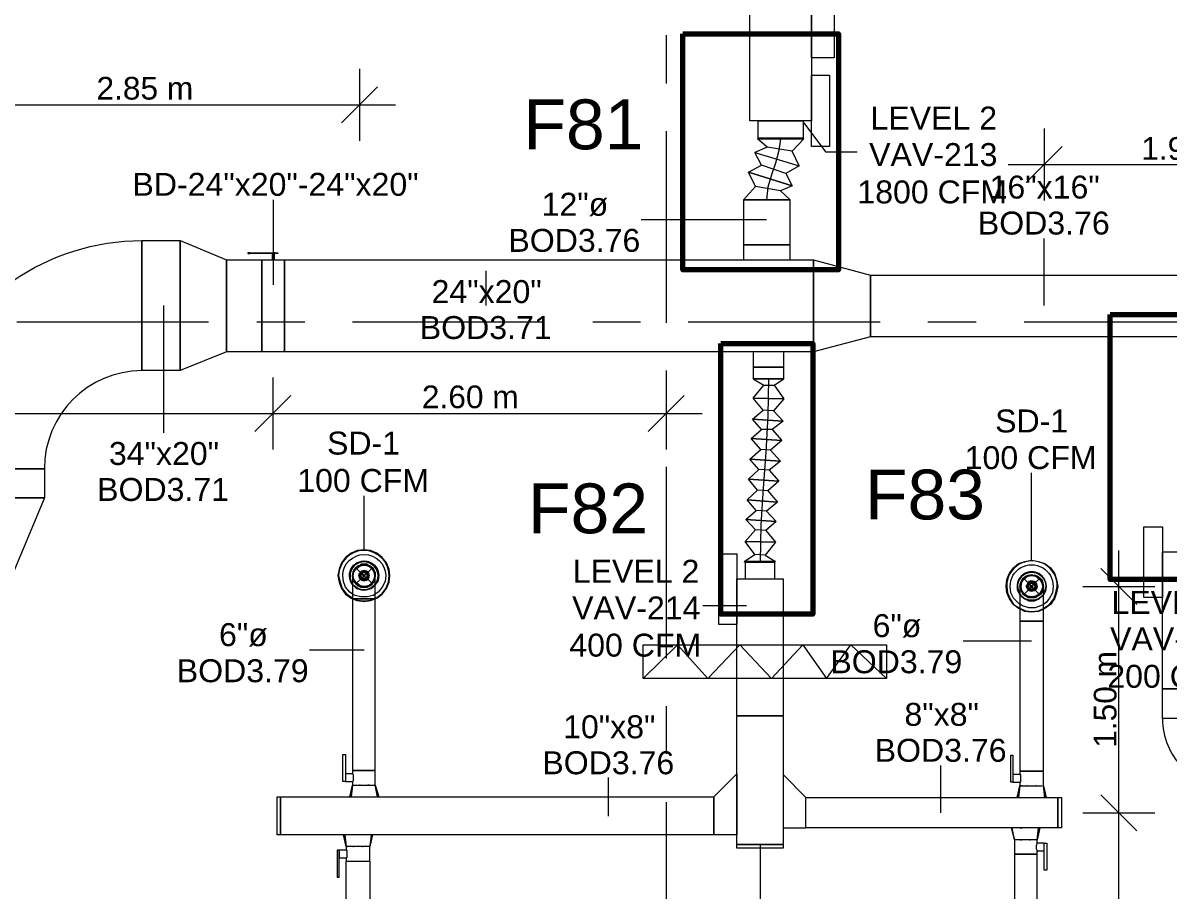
# Model space of a CAD drawing. Header units: metres. Extents: x -2 to 237, y -8 to 52.
# Drawn here: x 28.7 to 36.29, y 38.46 to 44.22 of the extents above; entities that cross this region are included whole.
import ezdxf

# ---------------------------------------------------------------- set-up
doc = ezdxf.new("R2010")
doc.units = ezdxf.units.M
for name, color, linetype, lineweight in [('HVAC - Ductos', 5, 'Continuous', 0), ('M-HVAC-DUCT', 7, 'Continuous', 5), ('PDF2_Text', 7, 'Continuous', 0)]:
    doc.layers.add(name, color=color, linetype=linetype, lineweight=lineweight)
doc.layers.add('PDF2_Geometry', color=7, linetype='Continuous', lineweight=0, true_color=0xaaaaaa)
doc.styles.add('PDF ArialUnicodeMS-Bold-Identity-H', font='arial.ttf')
doc.styles.add('PDF Helvetica', font='')
doc.styles.get('PDF Helvetica').set_extended_font_data('Helvetica')

# ---------------------------------------------------------------- blocks, each defined once
blk = doc.blocks.new('heat')
at = {"layer": 'M-HVAC-DUCT', "color": 30, "lineweight": 9, "true_color": 0xf26722}
for p, q in [((169.5743, 2.3438), (169.8018, 2.5668)), ((169.8018, 2.5668), (170.002, 2.3438)), ((170.002, 2.3438), (170.2147, 2.5668)), ((170.2147, 2.5668), (170.4239, 2.3438)), ((170.4239, 2.3438), (170.633, 2.5668)), ((170.633, 2.5668), (170.7885, 2.3438)), ((170.7885, 2.3438), (170.9494, 2.5668)), ((170.9494, 2.5668), (171.1856, 2.3438))]:
    blk.add_line(p, q, dxfattribs=at)
blk.add_lwpolyline([(169.5743, 2.5668), (171.1856, 2.5668), (171.1856, 2.3438), (169.5743, 2.3438)], close=True, dxfattribs=at)

msp = doc.modelspace()

# ---------------------------------------------------------------- linework, layer by layer
at = {"layer": 'HVAC - Ductos', "lineweight": 0}
for points in [[(33.9215, 45.3919), (33.9215, 43.5666), (33.5133, 43.5666), (33.5133, 45.3919)], [(34.0728, 43.984), (33.9215, 43.984), (33.9215, 44.4426), (34.0728, 44.4426)], [(34.0407, 43.3969), (33.9215, 43.3969), (33.9215, 43.8693), (34.0407, 43.8693)], [(33.8665, 43.452), (33.8619, 43.452), (33.8481, 43.452), (33.8252, 43.452), (33.7931, 43.452), (33.7564, 43.452), (33.7151, 43.452), (33.6784, 43.452), (33.6417, 43.452), (33.6096, 43.452), (33.5867, 43.452), (33.5729, 43.452), (33.5684, 43.452), (33.5729, 43.452), (33.5867, 43.452), (33.6096, 43.452), (33.6417, 43.452), (33.6784, 43.452), (33.7151, 43.452), (33.7564, 43.452), (33.7931, 43.452), (33.8252, 43.452), (33.8481, 43.452), (33.8619, 43.452)], [(33.472, 43.0438), (33.4766, 43.0438), (33.495, 43.0438), (33.5179, 43.0438), (33.55, 43.0438), (33.5867, 43.0438), (33.6234, 43.0438), (33.6647, 43.0438), (33.7013, 43.0438), (33.7334, 43.0438), (33.7564, 43.0438), (33.7702, 43.0438), (33.7793, 43.0438), (33.7702, 43.0438), (33.7564, 43.0438), (33.7334, 43.0438), (33.7013, 43.0438), (33.6647, 43.0438), (33.6234, 43.0438), (33.5867, 43.0438), (33.55, 43.0438), (33.5179, 43.0438), (33.495, 43.0438), (33.4766, 43.0438)], [(33.9353, 42.6447), (34.3113, 42.5439), (34.3113, 42.1356), (33.9353, 42.0348)], [(47.3088, 42.1356), (34.3113, 42.1356), (34.3113, 42.5439), (47.3088, 42.5439)], [(33.5362, 41.8559), (33.5408, 41.8559), (33.55, 41.8559), (33.5684, 41.8559), (33.5867, 41.8559), (33.6142, 41.8559), (33.6371, 41.8559), (33.6647, 41.8559), (33.6876, 41.8559), (33.7105, 41.8559), (33.7288, 41.8559), (33.738, 41.8559), (33.7288, 41.8559), (33.7105, 41.8559), (33.6876, 41.8559), (33.6647, 41.8559), (33.6371, 41.8559), (33.6142, 41.8559), (33.5867, 41.8559), (33.5684, 41.8559), (33.55, 41.8559), (33.5408, 41.8559)], [(28.8399, 41.0671), (28.6106, 40.5167), (27.542, 40.5167), (27.3127, 41.0671)], [(36.1229, 40.8744), (36.2467, 40.8744), (36.2467, 40.4067), (36.1229, 40.4067)], [(33.3069, 40.6956), (33.4262, 40.6956), (33.4262, 40.2278), (33.3069, 40.2278)], [(36.5494, 40.7093), (36.5494, 39.8013), (36.2467, 39.8013), (36.2467, 40.7093)], [(31.0275, 40.5304), (31.023, 40.5121), (31.0092, 40.4984), (30.9954, 40.4892), (30.9771, 40.48), (30.9588, 40.4755), (30.9404, 40.48), (30.9221, 40.4892), (30.9037, 40.4984), (30.8946, 40.5121), (30.8854, 40.5304), (30.8854, 40.5534), (30.8854, 40.5718), (30.8946, 40.5901), (30.9037, 40.6038), (30.9221, 40.613), (30.9404, 40.6222), (30.9588, 40.6268), (30.9771, 40.6222), (30.9954, 40.613), (31.0092, 40.6038), (31.023, 40.5901), (31.0275, 40.5718), (31.0321, 40.5534)], [(30.89, 40.5764), (30.9083, 40.5993), (30.9312, 40.6176), (30.9588, 40.6222), (30.9863, 40.6176), (31.0092, 40.5993), (31.023, 40.5764), (31.0275, 40.5534), (31.023, 40.5259), (31.0092, 40.503), (30.9863, 40.4846), (30.9588, 40.48), (30.9312, 40.4846), (30.9083, 40.503), (30.89, 40.5259), (30.8854, 40.5534)], [(30.9358, 40.6222), (30.9175, 40.6176), (30.9037, 40.6038), (30.89, 40.5901), (30.9037, 40.6038), (30.9175, 40.6176)], [(30.9358, 40.6268), (30.9358, 40.6222)], [(30.9771, 40.6268), (30.9588, 40.6268), (30.9358, 40.6268), (30.9588, 40.6268)], [(30.9817, 40.6222), (30.9771, 40.6268)], [(33.6784, 40.6405), (33.6739, 40.6405), (33.6555, 40.6405), (33.6279, 40.6405), (33.5959, 40.6405), (33.5638, 40.6405), (33.5317, 40.6405), (33.5041, 40.6405), (33.4858, 40.6405), (33.4812, 40.6405), (33.4812, 40.5304), (33.495, 40.5304), (33.5087, 40.5304), (33.5317, 40.5304), (33.5546, 40.5304), (33.5821, 40.5304), (33.6051, 40.5304), (33.6279, 40.5304), (33.6509, 40.5304), (33.6647, 40.5304), (33.6784, 40.5304), (33.6784, 40.6405), (33.683, 40.6451), (33.6739, 40.6451), (33.6601, 40.6451), (33.6325, 40.6451), (33.5959, 40.6451), (33.5638, 40.6451), (33.5271, 40.6451), (33.5041, 40.6451), (33.4858, 40.6451), (33.4766, 40.6451), (33.4812, 40.6405), (33.4858, 40.6405), (33.5041, 40.6405), (33.5317, 40.6405), (33.5638, 40.6405), (33.5959, 40.6405), (33.6279, 40.6405), (33.6555, 40.6405), (33.6739, 40.6405)], [(33.6784, 40.6405), (33.6647, 40.6405), (33.6509, 40.6405), (33.6279, 40.6405), (33.6051, 40.6405), (33.5821, 40.6405), (33.5546, 40.6405), (33.5317, 40.6405), (33.5087, 40.6405), (33.495, 40.6405), (33.4812, 40.6405), (33.495, 40.6405), (33.5087, 40.6405), (33.5317, 40.6405), (33.5546, 40.6405), (33.5821, 40.6405), (33.6051, 40.6405), (33.6279, 40.6405), (33.6509, 40.6405), (33.6647, 40.6405)], [(30.89, 40.5855), (30.8854, 40.5718), (30.8808, 40.5534), (30.8808, 40.5442), (30.8808, 40.5534), (30.8854, 40.5718)], [(30.9266, 40.5672), (30.9221, 40.5534), (30.9266, 40.5672), (30.9404, 40.581), (30.9588, 40.5855), (30.9771, 40.581), (30.9863, 40.5672), (30.9908, 40.5534), (30.9863, 40.5672), (30.9725, 40.581), (30.9588, 40.5855), (30.9404, 40.581)], [(30.9863, 40.535), (30.9908, 40.5534), (30.9863, 40.535), (30.9771, 40.5213), (30.9588, 40.5167), (30.9404, 40.5213), (30.9266, 40.535), (30.9221, 40.5534), (30.9266, 40.535), (30.9404, 40.5213), (30.9588, 40.5167), (30.9725, 40.5213)], [(30.9358, 40.5672), (30.9312, 40.5534), (30.9358, 40.5672), (30.9496, 40.5764), (30.9634, 40.5764), (30.9771, 40.5672), (30.9817, 40.5534), (30.9771, 40.5672), (30.9634, 40.5764), (30.9496, 40.5764)], [(30.9771, 40.535), (30.9817, 40.5534), (30.9771, 40.535), (30.9634, 40.5259), (30.9496, 40.5259), (30.9358, 40.535), (30.9312, 40.5534), (30.9358, 40.535), (30.9496, 40.5259), (30.9634, 40.5259)], [(30.945, 40.5672), (30.9588, 40.5718), (30.9725, 40.5672), (30.9771, 40.5534), (30.9725, 40.535), (30.9588, 40.5304), (30.945, 40.535), (30.9358, 40.5534)], [(30.9542, 40.5442), (30.9588, 40.5442), (30.9634, 40.5534), (30.9588, 40.5442), (30.9542, 40.5442), (30.9496, 40.5534), (30.9542, 40.558), (30.9588, 40.558), (30.9634, 40.5534), (30.9588, 40.558), (30.9542, 40.558), (30.9542, 40.5534)], [(31.0321, 40.4938), (31.0505, 40.5167), (31.0551, 40.5534), (31.0505, 40.5167)], [(35.4533, 40.4617), (35.4441, 40.4433), (35.4303, 40.4296), (35.4166, 40.4158), (35.3983, 40.4113), (35.3799, 40.4067), (35.3616, 40.4113), (35.3432, 40.4158), (35.3294, 40.4296), (35.3157, 40.4433), (35.3111, 40.4617), (35.3066, 40.48), (35.3111, 40.4984), (35.3157, 40.5167), (35.3294, 40.535), (35.3432, 40.5442), (35.3616, 40.5534), (35.3799, 40.5534), (35.3983, 40.5534), (35.4166, 40.5442), (35.4303, 40.535), (35.4441, 40.5167), (35.4533, 40.4984), (35.4533, 40.48)], [(35.3157, 40.5076), (35.3294, 40.5304), (35.3524, 40.5488), (35.3799, 40.5534), (35.4074, 40.5488), (35.4303, 40.5304), (35.4441, 40.5076), (35.4533, 40.48), (35.4441, 40.4525), (35.4303, 40.4296), (35.4074, 40.4158), (35.3799, 40.4113), (35.3524, 40.4158), (35.3294, 40.4296), (35.3157, 40.4525), (35.3111, 40.48)], [(31.0046, 40.4663), (30.9725, 40.4571), (30.9404, 40.4571), (30.9083, 40.4663), (30.8854, 40.4892), (30.8808, 40.4938), (30.8854, 40.4892), (30.8808, 40.4984), (30.8854, 40.4892), (30.9129, 40.4709), (30.9404, 40.4571), (30.9725, 40.4571), (31.0046, 40.4709), (31.0275, 40.4892), (31.0321, 40.4984), (31.0275, 40.4892), (31.0046, 40.4709), (30.9725, 40.4571), (30.9404, 40.4571), (30.9129, 40.4709), (30.8854, 40.4892), (30.9083, 40.4663), (30.9404, 40.4571), (30.9725, 40.4571), (31.0046, 40.4663), (31.0321, 40.4892), (31.0321, 40.4938), (31.0321, 40.4892)], [(33.7334, 40.5304), (33.7334, 39.6224), (33.4262, 39.6224), (33.4262, 40.5304)], [(35.3983, 40.4525), (35.412, 40.4663), (35.4166, 40.48), (35.412, 40.4617), (35.3983, 40.4525), (35.3799, 40.4479), (35.3616, 40.4525), (35.3524, 40.4617), (35.3432, 40.48), (35.3524, 40.4984), (35.3616, 40.5121), (35.3799, 40.5167), (35.3983, 40.5121), (35.412, 40.4984), (35.4166, 40.48), (35.412, 40.4984), (35.3983, 40.5121), (35.3799, 40.5167), (35.3616, 40.5121), (35.3524, 40.4984), (35.3478, 40.48), (35.3524, 40.4663), (35.3616, 40.4525), (35.3799, 40.4479)], [(35.3616, 40.4938), (35.357, 40.48), (35.3616, 40.4984), (35.3708, 40.5076), (35.3891, 40.5076), (35.4028, 40.4984), (35.4074, 40.48), (35.4028, 40.4938), (35.3891, 40.503), (35.3708, 40.503)], [(35.4028, 40.4663), (35.4074, 40.48), (35.4028, 40.4663), (35.3891, 40.4571), (35.3708, 40.4571), (35.3616, 40.4663), (35.357, 40.48), (35.3616, 40.4663), (35.3708, 40.4571), (35.3891, 40.4571)], [(35.3662, 40.4938), (35.3799, 40.503), (35.3937, 40.4938), (35.4028, 40.48), (35.3937, 40.4663), (35.3799, 40.4617), (35.3662, 40.4663), (35.3616, 40.48)], [(35.3799, 40.4846), (35.3754, 40.48), (35.3754, 40.4846), (35.3845, 40.4846), (35.3845, 40.48), (35.3845, 40.4846)], [(35.3845, 40.4755), (35.3845, 40.48), (35.3845, 40.4755), (35.3754, 40.4755), (35.3754, 40.48), (35.3799, 40.4755)], [(35.4579, 40.425), (35.4717, 40.4479), (35.4762, 40.48), (35.4717, 40.4479)], [(35.4579, 40.4296), (35.4533, 40.4204), (35.4258, 40.3975), (35.3983, 40.3883), (35.3662, 40.3883), (35.334, 40.3975), (35.3066, 40.4204), (35.334, 40.3975), (35.3616, 40.3837), (35.3983, 40.3837), (35.4303, 40.3975), (35.4533, 40.4204), (35.4579, 40.425), (35.4533, 40.4204)], [(35.3066, 40.4204), (35.334, 40.3975), (35.3662, 40.3883), (35.3983, 40.3883), (35.4258, 40.3975), (35.4533, 40.4204), (35.4303, 40.3975), (35.3983, 40.3837), (35.3616, 40.3837), (35.334, 40.3975), (35.3066, 40.4204), (35.3066, 40.425), (35.3066, 40.4204), (35.3066, 40.4296)], [(33.4262, 38.7694), (33.4262, 39.6224), (33.7334, 39.6224), (33.7334, 38.7694)], [(30.8166, 39.3656), (30.8349, 39.3656), (30.8349, 39.1867), (30.8166, 39.1867)], [(35.2423, 39.361), (35.2561, 39.361), (35.2561, 39.1821), (35.2423, 39.1821)], [(33.2748, 39.0858), (33.4262, 39.2371), (33.4262, 38.8335), (33.2748, 38.8335)], [(33.8848, 38.8794), (33.8848, 39.0812), (33.7334, 39.2326), (33.7334, 38.8794)], [(30.9312, 39.1637), (30.9266, 39.1637)], [(30.9908, 39.1637), (30.9863, 39.1637), (30.9817, 39.1637), (30.9863, 39.1637)], [(35.2836, 39.0812), (35.302, 39.1592), (35.2836, 39.0812), (35.2882, 39.0812)], [(35.3111, 39.1592), (35.3066, 39.1592)], [(35.3203, 39.1592), (35.3157, 39.1592)], [(35.3524, 39.1592), (35.3478, 39.1592)], [(35.412, 39.1592), (35.4074, 39.1592)], [(30.4038, 39.0858), (30.4038, 38.8335), (30.3809, 38.8335), (30.3809, 39.0858)], [(30.4038, 39.0858), (33.2748, 39.0858), (33.2748, 38.8335), (30.4038, 38.8335)], [(35.5542, 38.8794), (33.8848, 38.8794), (33.8848, 39.0812), (35.5542, 39.0812)], [(35.4717, 39.0812), (35.4762, 39.0812)], [(35.5542, 38.8794), (35.5542, 39.0812), (35.5771, 39.0812), (35.5771, 38.8794)], [(35.3066, 38.8015), (35.3111, 38.8015), (35.3157, 38.8015), (35.3111, 38.8015)], [(35.3662, 38.8015), (35.3708, 38.8015)], [(30.8441, 38.7556), (30.8487, 38.7556)], [(30.8854, 38.7556), (30.89, 38.7556)], [(30.945, 38.7556), (30.9496, 38.7556)], [(33.4262, 38.7694), (33.7334, 38.7694), (33.7334, 38.7464), (33.4262, 38.7464)], [(35.4808, 38.5997), (35.4625, 38.5997), (35.4625, 38.7785), (35.4808, 38.7785)]]:
    msp.add_lwpolyline(points, close=True, dxfattribs=at)
for points in [[(30.9266, 43.9106), (30.9266, 43.672), (30.9266, 43.4336)], [(31.0459, 43.7913), (30.9266, 43.672), (30.8074, 43.5529)], [(23.5152, 43.672), (26.322, 43.672), (28.074, 43.672), (31.1651, 43.672)], [(33.6279, 43.3923), (33.5638, 43.4474), (33.871, 43.4474), (33.8619, 43.4474), (33.8436, 43.4474), (33.816, 43.4474), (33.7793, 43.4474), (33.738, 43.4474), (33.6968, 43.4474), (33.6555, 43.4474), (33.6188, 43.4474), (33.5913, 43.4474), (33.5729, 43.4474), (33.5638, 43.4474), (33.5729, 43.4474), (33.5913, 43.4474), (33.6188, 43.4474), (33.6555, 43.4474), (33.6968, 43.4474), (33.738, 43.4474), (33.7793, 43.4474), (33.816, 43.4474), (33.8436, 43.4474), (33.8619, 43.4474), (33.871, 43.4474), (33.8665, 43.452), (33.8619, 43.452), (33.8436, 43.452), (33.816, 43.452), (33.7793, 43.452), (33.738, 43.452), (33.6968, 43.452), (33.6555, 43.452), (33.6188, 43.452), (33.5913, 43.452), (33.5729, 43.452), (33.5684, 43.452), (33.5684, 43.5666), (33.5729, 43.5666), (33.5867, 43.5666), (33.6096, 43.5666), (33.6417, 43.5666), (33.6784, 43.5666), (33.7151, 43.5666), (33.7564, 43.5666), (33.7931, 43.5666), (33.8252, 43.5666), (33.8481, 43.5666), (33.8619, 43.5666), (33.8665, 43.5666), (33.8665, 43.452), (33.8619, 43.452), (33.8436, 43.452), (33.816, 43.452), (33.7793, 43.452), (33.738, 43.452), (33.6968, 43.452), (33.6555, 43.452), (33.6188, 43.452), (33.5913, 43.452), (33.5729, 43.452), (33.5684, 43.452), (33.5638, 43.4474), (33.871, 43.4474), (33.7931, 43.3648), (33.6279, 43.3923), (33.5454, 43.3556), (33.839, 43.2685), (33.7931, 43.3648)], [(33.871, 43.5529), (34.0132, 43.3602), (34.2242, 43.3602)], [(35.4625, 43.5161), (35.4625, 43.2777), (35.4625, 43.0392)], [(33.7151, 43.4474), (33.7059, 43.3694), (33.683, 43.2868), (33.6555, 43.2089), (33.6325, 43.1263), (33.6234, 43.0438)], [(33.7518, 43.2181), (33.7931, 43.1355), (33.5041, 43.2272), (33.5913, 43.2731), (33.5454, 43.3556), (33.839, 43.2685), (33.7518, 43.2181), (33.5913, 43.2731)], [(35.5817, 43.3969), (35.4625, 43.2777), (35.3432, 43.1584)], [(35.224, 43.2777), (37.3933, 43.2777), (39.2095, 43.2777), (41.764, 43.2777), (42.4015, 43.2777)], [(33.472, 43.0438), (33.472, 42.7456), (33.4766, 42.7456), (33.495, 42.7456), (33.5179, 42.7456), (33.55, 42.7456), (33.5867, 42.7456), (33.6234, 42.7456), (33.6647, 42.7456), (33.7013, 42.7456), (33.7334, 42.7456), (33.7564, 42.7456), (33.7702, 42.7456), (33.7793, 42.7456), (33.7793, 43.0438), (33.472, 43.0438), (33.55, 43.1309), (33.5041, 43.2272), (33.7931, 43.1355), (33.7151, 43.1034), (33.55, 43.1309)], [(33.7793, 43.0438), (33.7151, 43.1034)], [(33.6234, 42.9107), (32.7932, 42.9107)], [(33.7748, 42.6447), (33.7793, 42.6447), (33.7793, 42.7456), (33.7702, 42.7456), (33.7564, 42.7456), (33.7334, 42.7456), (33.7013, 42.7456), (33.6647, 42.7456), (33.6234, 42.7456), (33.5867, 42.7456), (33.55, 42.7456), (33.5179, 42.7456), (33.495, 42.7456), (33.4766, 42.7456), (33.472, 42.7456), (33.472, 42.6447), (33.4766, 42.6447)], [(35.4625, 42.3421), (35.4625, 42.787)], [(33.4812, 42.6447), (33.4858, 42.6447), (33.495, 42.6447)], [(33.4996, 42.6447), (33.5041, 42.6447), (33.5133, 42.6447)], [(33.5225, 42.6447), (33.5317, 42.6447), (33.5408, 42.6447)], [(33.5546, 42.6447), (33.5592, 42.6447), (33.5775, 42.6447)], [(33.5867, 42.6447), (33.5913, 42.6447), (33.6234, 42.6447), (33.6601, 42.6447)], [(33.6739, 42.6447), (33.6922, 42.6447), (33.6968, 42.6447)], [(33.7105, 42.6447), (33.7197, 42.6447), (33.7288, 42.6447)], [(33.738, 42.6447), (33.7426, 42.6447), (33.7518, 42.6447)], [(33.7564, 42.6447), (33.761, 42.6447), (33.7702, 42.6447)], [(31.7659, 42.3421), (31.7659, 42.5713)], [(33.5454, 42.0348), (33.5408, 42.0348), (33.5362, 42.0348), (33.5362, 41.9339), (33.5408, 41.9339), (33.55, 41.9339), (33.5684, 41.9339), (33.5867, 41.9339), (33.6142, 41.9339), (33.6371, 41.9339), (33.6647, 41.9339), (33.6876, 41.9339), (33.7105, 41.9339), (33.7288, 41.9339), (33.738, 41.9339), (33.738, 42.0348)], [(33.5638, 42.0348), (33.5592, 42.0348), (33.5546, 42.0348)], [(33.5821, 42.0348), (33.5729, 42.0348), (33.5684, 42.0348)], [(33.6051, 42.0348), (33.5959, 42.0348), (33.5913, 42.0348)], [(33.6601, 42.0348), (33.6371, 42.0348), (33.6142, 42.0348)], [(33.6876, 42.0348), (33.683, 42.0348), (33.6693, 42.0348)], [(33.7059, 42.0348), (33.7013, 42.0348), (33.6922, 42.0348)], [(33.7243, 42.0348), (33.7197, 42.0348), (33.7151, 42.0348)], [(33.7334, 42.0348), (33.7288, 42.0348)], [(33.6739, 41.8146), (33.738, 41.7229), (33.5362, 41.7275), (33.6051, 41.8146), (33.6739, 41.8146), (33.738, 41.8559), (33.738, 41.9339), (33.7288, 41.9339), (33.7105, 41.9339), (33.6876, 41.9339), (33.6647, 41.9339), (33.6371, 41.9339), (33.6142, 41.9339), (33.5867, 41.9339), (33.5684, 41.9339), (33.55, 41.9339), (33.5408, 41.9339), (33.5362, 41.9339), (33.5362, 41.8559), (33.738, 41.8559), (33.5362, 41.8559), (33.6051, 41.8146)], [(30.3534, 41.8651), (30.3534, 41.6266), (30.3534, 41.3881)], [(32.9583, 41.8651), (32.9583, 41.6266), (32.9583, 41.3881)], [(33.6371, 41.8559), (33.6325, 41.6128), (33.6188, 41.3697), (33.6005, 41.1313), (33.5867, 40.8882), (33.5821, 40.6451)], [(30.4726, 41.7458), (30.3534, 41.6266), (30.2341, 41.5074)], [(33.0776, 41.7458), (32.9583, 41.6266), (32.8392, 41.5074)], [(33.6693, 41.6449), (33.7334, 41.5762), (33.5317, 41.5899), (33.6005, 41.6495), (33.5362, 41.7275), (33.738, 41.7229), (33.6693, 41.6449), (33.6005, 41.6495)], [(26.0835, 41.6266), (30.3534, 41.6266), (33.1968, 41.6266)], [(33.6601, 41.5211), (33.7243, 41.4477), (33.5225, 41.4614), (33.5913, 41.5211), (33.5317, 41.5899), (33.7334, 41.5762), (33.6601, 41.5211), (33.5913, 41.5211)], [(33.6509, 41.3835), (33.7151, 41.3101), (33.5133, 41.3239), (33.5867, 41.3881), (33.5225, 41.4614), (33.7243, 41.4477), (33.6509, 41.3835), (33.5867, 41.3881)], [(33.6417, 41.2506), (33.7059, 41.1772), (33.5041, 41.1909), (33.5729, 41.2551), (33.5133, 41.3239), (33.7151, 41.3101), (33.6417, 41.2506), (33.5729, 41.2551)], [(35.3799, 40.6543), (35.3799, 41.2322)], [(33.6325, 41.1129), (33.6968, 41.0395), (33.495, 41.0533), (33.5638, 41.1175), (33.5041, 41.1909), (33.7059, 41.1772), (33.6325, 41.1129), (33.5638, 41.1175)], [(30.9588, 40.7231), (30.9588, 41.0808)], [(33.6234, 40.9799), (33.6876, 40.9111), (33.4858, 40.9249), (33.5546, 40.9845), (33.495, 41.0533), (33.6968, 41.0395), (33.6234, 40.9799), (33.5546, 40.9845)], [(33.6188, 40.8515), (33.683, 40.7735), (33.4812, 40.7781), (33.55, 40.8561), (33.4858, 40.9249), (33.6876, 40.9111), (33.6188, 40.8515), (33.55, 40.8561)], [(33.6142, 40.6864), (33.683, 40.6451), (33.4766, 40.6451), (33.5454, 40.691), (33.4812, 40.7781), (33.683, 40.7735), (33.6142, 40.6864), (33.5454, 40.691)], [(30.867, 39.0858), (30.8624, 39.0858), (30.8808, 39.1637), (30.8854, 39.1637), (30.89, 39.1637), (30.9037, 39.1637), (30.9175, 39.1637), (30.9358, 39.1637), (30.9588, 39.1637), (30.9771, 39.1637), (30.9954, 39.1637), (31.0138, 39.1637), (31.023, 39.1637), (31.0275, 39.1637), (31.0321, 39.1637), (31.0321, 39.26), (31.023, 39.26), (31.0138, 39.26), (30.9954, 39.26), (30.9771, 39.26), (30.9588, 39.26), (30.9358, 39.26), (30.9175, 39.26), (30.9037, 39.26), (30.89, 39.26), (30.8854, 39.26), (30.8808, 39.26), (30.8854, 39.26), (30.89, 39.26), (30.9037, 39.26), (30.9175, 39.26), (30.9358, 39.26), (30.9588, 39.26), (30.9771, 39.26), (30.9954, 39.26), (31.0138, 39.26), (31.023, 39.26), (31.0321, 39.26), (31.0321, 40.3975), (31.0413, 40.4021), (31.078, 40.4296), (31.1055, 40.4663), (31.1239, 40.5076), (31.1285, 40.5534), (31.1239, 40.5947), (31.1055, 40.6359), (31.078, 40.6727), (31.0413, 40.7002), (31, 40.7185), (30.9588, 40.7231), (30.9129, 40.7185), (30.8716, 40.7002), (30.8349, 40.6727), (30.8074, 40.6359), (30.7937, 40.5947), (30.7845, 40.5534), (30.7937, 40.5076), (30.8074, 40.4663), (30.8349, 40.4296), (30.8716, 40.4021), (30.8808, 40.3975), (30.8808, 39.26), (30.8808, 39.2371), (30.8349, 39.2371), (30.8349, 39.2326), (30.8349, 39.228), (30.8349, 39.2234), (30.8349, 39.2188), (30.8349, 39.2097), (30.8349, 39.2051), (30.8349, 39.2005), (30.8349, 39.1913), (30.8349, 39.1867), (30.8808, 39.1867), (30.8808, 39.1637), (30.8716, 39.0858)], [(35.9578, 32.7888), (35.9578, 38.9803), (35.9578, 40.7185)], [(30.9266, 40.6176), (30.9266, 40.6222), (30.9312, 40.6222)], [(30.9312, 40.6176), (30.9588, 40.6268), (30.9817, 40.6176)], [(30.9817, 40.6222), (30.9954, 40.6176), (31.0138, 40.6038), (31.023, 40.5901), (31.0321, 40.5718), (31.0321, 40.5534), (31.0321, 40.5442), (31.0321, 40.5534), (31.0321, 40.5718), (31.023, 40.5901), (31.0138, 40.6038), (30.9954, 40.6176), (30.9817, 40.6222), (30.9863, 40.6222), (30.9908, 40.6176)], [(33.683, 40.6451), (33.6739, 40.6451), (33.6601, 40.6451), (33.6325, 40.6451), (33.5959, 40.6451), (33.5638, 40.6451), (33.5271, 40.6451), (33.5041, 40.6451), (33.4858, 40.6451), (33.4766, 40.6451)], [(35.302, 40.3287), (35.2928, 40.3333), (35.2606, 40.3607), (35.2331, 40.3975), (35.2148, 40.4387), (35.2103, 40.48), (35.2148, 40.5259), (35.2331, 40.5672), (35.2606, 40.6038), (35.2928, 40.6314), (35.334, 40.6451), (35.3799, 40.6543), (35.4258, 40.6451), (35.4671, 40.6314), (35.5037, 40.6038), (35.5313, 40.5672), (35.545, 40.5259), (35.5542, 40.48), (35.545, 40.4387), (35.5313, 40.3975), (35.5037, 40.3607), (35.4671, 40.3333), (35.4579, 40.3287)], [(30.8808, 40.5534), (30.8808, 40.5442), (30.8808, 40.5259), (30.8808, 40.4984), (30.8808, 40.4617), (30.8808, 40.4158), (30.8808, 40.3975), (30.8854, 40.3975), (30.89, 40.3975), (30.9037, 40.3975), (30.9175, 40.3975), (30.9358, 40.3975), (30.9588, 40.3975), (30.9771, 40.3975), (30.9954, 40.3975), (31.0138, 40.3975), (31.023, 40.3975), (31.0321, 40.3975), (31.0321, 40.4433), (31.0321, 40.48), (31.0321, 40.5167), (31.0321, 40.5396), (31.0321, 40.5488)], [(30.8808, 40.5442), (30.8854, 40.5304), (30.89, 40.5121), (30.9037, 40.4984), (30.89, 40.5213), (30.8854, 40.5213), (30.8854, 40.5259)], [(30.8854, 40.5764), (30.8854, 40.581), (30.89, 40.581)], [(30.89, 40.5259), (30.8854, 40.5534), (30.89, 40.5764)], [(30.89, 40.5901), (30.89, 40.5855)], [(30.8946, 40.5855), (30.9037, 40.6038), (30.9266, 40.6176)], [(30.9312, 40.48), (30.9266, 40.48), (30.9266, 40.4846), (30.9037, 40.4984), (30.9175, 40.4846), (30.9358, 40.4755), (30.9588, 40.4755), (30.9771, 40.4755), (30.9954, 40.4846), (31.0138, 40.4984), (31.023, 40.5121), (31.0321, 40.5304), (31.0321, 40.5442)], [(30.9863, 40.6176), (31.0092, 40.6038), (31.023, 40.5855)], [(31.0275, 40.581), (31.0275, 40.5764)], [(31.0275, 40.5764), (31.0321, 40.5534), (31.0275, 40.5259), (31.0275, 40.5213)], [(31.0321, 40.5488), (31.0321, 40.5534)], [(35.302, 40.48), (35.302, 40.4755), (35.302, 40.4571), (35.302, 40.425), (35.302, 40.3883), (35.302, 40.3379), (35.302, 40.2874), (35.302, 40.2507), (35.3066, 40.2507), (35.3157, 40.2507), (35.3249, 40.2507), (35.3432, 40.2507), (35.3616, 40.2507), (35.3799, 40.2507), (35.3983, 40.2507), (35.4166, 40.2507), (35.4349, 40.2507), (35.4487, 40.2507), (35.4533, 40.2507), (35.4579, 40.2507), (35.4579, 40.3058), (35.4579, 40.3562), (35.4579, 40.4021), (35.4579, 40.4387), (35.4579, 40.4617), (35.4579, 40.48), (35.4579, 40.4755), (35.4579, 40.48), (35.4533, 40.503), (35.4487, 40.5213), (35.4349, 40.535), (35.4166, 40.5488), (35.3983, 40.5534), (35.3799, 40.558), (35.3616, 40.5534), (35.3432, 40.5488), (35.3249, 40.535), (35.3157, 40.5213), (35.3066, 40.503), (35.302, 40.48), (35.3066, 40.4755), (35.302, 40.48), (35.3066, 40.503), (35.3157, 40.5213), (35.3249, 40.535), (35.3432, 40.5488), (35.3616, 40.5534), (35.3799, 40.558), (35.3983, 40.5534), (35.4166, 40.5488), (35.4349, 40.535), (35.4487, 40.5213), (35.4533, 40.503), (35.4579, 40.48)], [(35.3157, 40.5121), (35.3294, 40.535), (35.3478, 40.5488)], [(35.3478, 40.5488), (35.3524, 40.5534)], [(35.357, 40.5488), (35.3799, 40.5534), (35.4074, 40.5488)], [(35.4074, 40.5534), (35.412, 40.5488)], [(35.412, 40.5488), (35.4303, 40.535), (35.4487, 40.5121)], [(35.8385, 40.5993), (35.9578, 40.48), (36.077, 40.3607)], [(30.9817, 40.4846), (30.9588, 40.4755), (30.9312, 40.4846)], [(30.9908, 40.4846), (30.9863, 40.48), (30.9817, 40.48)], [(31.023, 40.5213), (31.0092, 40.4984), (30.9863, 40.4846)], [(35.3111, 40.4479), (35.3111, 40.4525), (35.3111, 40.4571), (35.3066, 40.48), (35.3111, 40.5076)], [(35.3066, 40.4755), (35.3066, 40.4617), (35.3157, 40.4433), (35.3249, 40.425), (35.3432, 40.4158), (35.3616, 40.4067), (35.3799, 40.4067), (35.3983, 40.4067), (35.4166, 40.4158), (35.4349, 40.425), (35.4487, 40.4433), (35.4533, 40.4617), (35.4579, 40.4755)], [(35.3111, 40.5076), (35.3111, 40.5121)], [(35.4487, 40.5121), (35.4533, 40.5076)], [(35.4487, 40.5076), (35.4533, 40.48), (35.4487, 40.4571)], [(35.7193, 40.48), (35.9578, 40.48), (36.1963, 40.48)], [(31.0321, 40.4296), (31.0184, 40.4204), (30.9771, 40.4113), (30.9358, 40.4113), (30.8991, 40.4204), (30.8808, 40.4296)], [(30.8808, 40.4021), (30.9129, 40.3883), (30.9588, 40.3837), (31, 40.3883), (31.0321, 40.4021)], [(31.0321, 40.3975), (31, 40.3837), (30.9588, 40.3791), (30.9129, 40.3837), (30.8808, 40.3975)], [(31.0321, 40.3975), (31.023, 40.3975), (31.0138, 40.3975), (30.9954, 40.3975), (30.9771, 40.3975), (30.9588, 40.3975), (30.9358, 40.3975), (30.9175, 40.3975), (30.9037, 40.3975), (30.89, 40.3975), (30.8854, 40.3975), (30.8808, 40.3975)], [(35.3478, 40.4158), (35.3294, 40.4296), (35.3157, 40.4479)], [(35.3524, 40.4113), (35.3478, 40.4113)], [(35.412, 40.4113), (35.4074, 40.4113), (35.3799, 40.4067), (35.357, 40.4113)], [(35.4533, 40.4571), (35.4487, 40.4525), (35.4487, 40.4479), (35.4303, 40.4296), (35.412, 40.4158)], [(33.4904, 40.3516), (33.2014, 40.3516)], [(35.4579, 40.3607), (35.4395, 40.3516), (35.4028, 40.3379), (35.3616, 40.3379), (35.3203, 40.3516), (35.3066, 40.3607)], [(35.3066, 40.3333), (35.3386, 40.3196), (35.3799, 40.315), (35.4258, 40.3196), (35.4579, 40.3333)], [(35.4579, 40.3287), (35.4258, 40.315), (35.3799, 40.3104), (35.334, 40.315), (35.3066, 40.3287)], [(35.4533, 39.1592), (35.4579, 39.1592), (35.4579, 39.2555), (35.4533, 39.2555), (35.4487, 39.2555), (35.4349, 39.2555), (35.4166, 39.2555), (35.3983, 39.2555), (35.3799, 39.2555), (35.3616, 39.2555), (35.3432, 39.2555), (35.3249, 39.2555), (35.3157, 39.2555), (35.3066, 39.2555), (35.302, 39.2555), (35.3066, 39.2555), (35.3157, 39.2555), (35.3249, 39.2555), (35.3432, 39.2555), (35.3616, 39.2555), (35.3799, 39.2555), (35.3983, 39.2555), (35.4166, 39.2555), (35.4349, 39.2555), (35.4487, 39.2555), (35.4533, 39.2555), (35.4579, 39.2555), (35.4579, 40.2507), (35.4533, 40.2507), (35.4487, 40.2507), (35.4349, 40.2507), (35.4166, 40.2507), (35.3983, 40.2507), (35.3799, 40.2507), (35.3616, 40.2507), (35.3432, 40.2507), (35.3249, 40.2507), (35.3157, 40.2507), (35.3066, 40.2507), (35.302, 40.2507), (35.302, 39.2555), (35.302, 39.2326), (35.2561, 39.2326), (35.2561, 39.228), (35.2561, 39.2234), (35.2561, 39.2188), (35.2561, 39.2143), (35.2561, 39.2051), (35.2561, 39.2005), (35.2561, 39.1959), (35.2561, 39.1867), (35.2561, 39.1821), (35.302, 39.1821), (35.302, 39.1592), (35.3066, 39.1592), (35.3111, 39.1592), (35.3157, 39.1592), (35.3249, 39.1592), (35.3432, 39.1592), (35.3616, 39.1592), (35.3799, 39.1592), (35.3983, 39.1592), (35.4166, 39.1592), (35.4349, 39.1592), (35.4487, 39.1592)], [(35.3799, 40.1177), (34.9259, 40.1177)], [(30.9588, 40.0581), (30.5964, 40.0581)], [(34.7791, 38.9803), (34.7791, 39.2922)], [(30.8808, 39.2371), (30.8854, 39.2326), (30.8854, 39.2234), (30.8854, 39.2143), (30.8854, 39.2051), (30.8854, 39.2005), (30.8854, 39.1913), (30.8808, 39.1867)], [(32.5777, 38.9574), (32.5777, 39.2143)], [(35.302, 39.2326), (35.3066, 39.2326), (35.3066, 39.228), (35.3066, 39.2188), (35.3066, 39.2097), (35.3066, 39.2005), (35.3066, 39.1959), (35.3066, 39.1867), (35.3066, 39.1821), (35.302, 39.1821)], [(30.8808, 39.1637), (30.8624, 39.0858), (30.867, 39.0858), (30.8716, 39.0858), (30.8808, 39.0858)], [(31.0551, 39.0858), (31.0321, 39.1637), (31.0551, 39.0858)], [(31.0459, 39.0858), (31.0321, 39.1637)], [(35.302, 39.1592), (35.2928, 39.0812), (35.2974, 39.0812), (35.3066, 39.0812)], [(35.3983, 39.0812), (35.4028, 39.0812), (35.412, 39.0812), (35.4258, 39.0812), (35.4303, 39.0812), (35.4349, 39.0812), (35.4533, 39.0812), (35.4671, 39.0812), (35.4579, 39.1592)], [(35.4762, 39.0812), (35.4579, 39.1592), (35.4762, 39.0812)], [(30.8854, 39.0858), (30.9037, 39.0858), (30.9083, 39.0858), (30.9129, 39.0858), (30.9221, 39.0858), (30.9358, 39.0858), (30.9404, 39.0858)], [(30.945, 39.0858), (30.968, 39.0858), (30.9725, 39.0858), (30.9771, 39.0858), (30.9908, 39.0858), (31, 39.0858), (31.0046, 39.0858), (31.0138, 39.0858), (31.0275, 39.0858)], [(31.0321, 39.0858), (31.0413, 39.0858), (31.0459, 39.0858), (31.0505, 39.0858), (31.0551, 39.0858), (31.0505, 39.0858)], [(35.3111, 39.0812), (35.3249, 39.0812), (35.3294, 39.0812)], [(35.334, 39.0812), (35.3386, 39.0812), (35.3478, 39.0812), (35.3616, 39.0812), (35.3662, 39.0812), (35.3708, 39.0812), (35.3937, 39.0812)], [(35.4625, 39.0812), (35.4579, 39.0812)], [(35.8385, 39.0996), (35.9578, 38.9803), (36.077, 38.8611)], [(35.7193, 38.9803), (35.9578, 38.9803), (36.1963, 38.9803)], [(35.2652, 38.8794), (35.2561, 38.8794), (35.2515, 38.8794), (35.2469, 38.8794)], [(35.2469, 38.8794), (35.2652, 38.8015), (35.2469, 38.8794)], [(35.2652, 38.8015), (35.2698, 38.8015), (35.2652, 38.8015), (35.2515, 38.8794)], [(35.4349, 38.8794), (35.4166, 38.8015), (35.412, 38.8015), (35.4074, 38.8015), (35.3937, 38.8015), (35.3799, 38.8015), (35.3616, 38.8015), (35.3386, 38.8015), (35.3203, 38.8015), (35.302, 38.8015), (35.2882, 38.8015), (35.2744, 38.8015), (35.2698, 38.8015), (35.2652, 38.8015), (35.2652, 38.7052), (35.2744, 38.7052), (35.2882, 38.7052), (35.302, 38.7052), (35.3203, 38.7052), (35.3386, 38.7052), (35.3616, 38.7052), (35.3799, 38.7052), (35.3937, 38.7052), (35.4074, 38.7052), (35.412, 38.7052), (35.4166, 38.7052), (35.412, 38.7052), (35.4074, 38.7052), (35.3937, 38.7052), (35.3799, 38.7052), (35.3616, 38.7052), (35.3386, 38.7052), (35.3203, 38.7052), (35.302, 38.7052), (35.2882, 38.7052), (35.2744, 38.7052), (35.2652, 38.7052), (35.2652, 37.2742)], [(35.2882, 38.8794), (35.2698, 38.8794)], [(35.302, 38.8794), (35.3203, 38.8794), (35.3066, 38.8794), (35.2974, 38.8794), (35.2928, 38.8794)], [(35.412, 38.8794), (35.3937, 38.8794), (35.3891, 38.8794), (35.3845, 38.8794), (35.3754, 38.8794), (35.3616, 38.8794), (35.357, 38.8794), (35.3524, 38.8794), (35.3294, 38.8794), (35.3249, 38.8794)], [(35.4166, 37.2742), (35.4166, 38.7052), (35.4166, 38.7281), (35.4625, 38.7281), (35.4625, 38.7326), (35.4625, 38.7372), (35.4625, 38.7418), (35.4625, 38.7464), (35.4625, 38.7556), (35.4625, 38.7602), (35.4625, 38.7648), (35.4625, 38.774), (35.4625, 38.7785), (35.4166, 38.7785), (35.4166, 38.8015), (35.4258, 38.8794)], [(35.4166, 38.8015), (35.4349, 38.8794), (35.4303, 38.8794), (35.4258, 38.8794), (35.4166, 38.8794)], [(31.0046, 38.8335), (30.9954, 38.7556), (30.9908, 38.7556), (30.9863, 38.7556), (30.9817, 38.7556), (30.9725, 38.7556), (30.9542, 38.7556), (30.9358, 38.7556), (30.9175, 38.7556), (30.8991, 38.7556), (30.8808, 38.7556), (30.8624, 38.7556), (30.8533, 38.7556), (30.8487, 38.7556), (30.8441, 38.7556), (30.8395, 38.7556), (30.8395, 38.7326), (30.7937, 38.7326), (30.7799, 38.7326), (30.7799, 38.5538), (30.7937, 38.5538), (30.7937, 38.7326), (30.7937, 38.7281), (30.7937, 38.7235), (30.7937, 38.7189), (30.7937, 38.7143), (30.7937, 38.7097), (30.7937, 38.7006), (30.7937, 38.696), (30.7937, 38.6914), (30.7937, 38.6868), (30.7937, 38.6822), (30.8395, 38.6822), (30.8395, 38.6593), (30.8441, 38.6593), (30.8533, 38.6593), (30.8624, 38.6593), (30.8808, 38.6593), (30.8991, 38.6593), (30.9175, 38.6593), (30.9358, 38.6593), (30.9542, 38.6593), (30.9725, 38.6593), (30.9817, 38.6593), (30.9908, 38.6593), (30.9954, 38.6593), (30.9954, 38.7556)], [(30.867, 38.8335), (30.8624, 38.8335), (30.8441, 38.8335), (30.8349, 38.8335), (30.8303, 38.8335), (30.8257, 38.8335), (30.8211, 38.8335), (30.8395, 38.7556), (30.8211, 38.8335), (30.8257, 38.8335)], [(30.8303, 38.8335), (30.8395, 38.7556)], [(30.8991, 38.8335), (30.8854, 38.8335), (30.8762, 38.8335), (30.8716, 38.8335)], [(30.9312, 38.8335), (30.9083, 38.8335), (30.9037, 38.8335)], [(31.0092, 38.8335), (31.0138, 38.8335), (31.0092, 38.8335), (31, 38.8335), (30.9908, 38.8335), (30.9725, 38.8335), (30.9634, 38.8335), (30.9588, 38.8335), (30.9496, 38.8335), (30.9404, 38.8335), (30.9358, 38.8335)], [(31.0138, 38.8335), (30.9954, 38.7556), (31.0138, 38.8335)], [(30.8395, 38.7326), (30.8441, 38.7326), (30.8441, 38.7281), (30.8441, 38.7189), (30.8441, 38.7097), (30.8441, 38.7052), (30.8441, 38.696), (30.8441, 38.6868), (30.8441, 38.6822), (30.8395, 38.6822)], [(33.5821, 38.7694), (33.5821, 38.2649)], [(35.4166, 38.7281), (35.4166, 38.7326), (35.412, 38.7418), (35.412, 38.751), (35.412, 38.7602), (35.412, 38.7648), (35.4166, 38.774), (35.4166, 38.7785)], [(30.8395, 37.3614), (30.8395, 38.6593), (30.8441, 38.6593), (30.8533, 38.6593), (30.8624, 38.6593), (30.8808, 38.6593), (30.8991, 38.6593), (30.9175, 38.6593), (30.9358, 38.6593), (30.9542, 38.6593), (30.9725, 38.6593), (30.9817, 38.6593), (30.9908, 38.6593), (30.9954, 38.6593), (30.9954, 37.3614)]]:
    msp.add_lwpolyline(points, dxfattribs=at)
at = {"layer": 'HVAC - Ductos', "color": 5, "lineweight": 0}
for points in [[(30.358, 42.4796), (30.358, 43.0438)], [(29.6287, 42.3421), (29.6287, 41.4982)]]:
    msp.add_lwpolyline(points, dxfattribs=at)
msp.add_lwpolyline([(28.074, 41.8054, -0.307692), (29.4865, 42.7732), (29.4865, 41.9109, 0.41343), (28.8399, 41.2597), (28.8399, 41.0671), (27.3127, 41.0671), (27.3127, 41.2597), (28.8399, 41.2597), (27.3127, 41.2597), (27.3081, 41.3469), (27.2897, 41.4294), (27.2622, 41.5074), (27.2256, 41.5853), (27.1796, 41.6541), (27.1246, 41.7183), (27.0605, 41.7734), (26.9871, 41.8238), (26.9136, 41.8605), (26.8311, 41.888), (26.7485, 41.9018), (26.666, 41.9109), (26.666, 42.7732, -0.310336)], format="xyb", close=True, dxfattribs=at)
for points in [[(29.4865, 42.7732), (29.7388, 42.7732), (29.7388, 41.9109), (29.4865, 41.9109)], [(30.0461, 42.0348), (29.7388, 41.9109), (29.7388, 42.7732), (30.0461, 42.6447)], [(30.28, 42.0348), (30.0461, 42.0348), (30.0461, 42.6447), (30.28, 42.6447)], [(33.9353, 42.0348), (30.4313, 42.0348), (30.4313, 42.6447), (33.9353, 42.6447)]]:
    msp.add_lwpolyline(points, close=True, dxfattribs=at)
at = {"layer": 'HVAC - Ductos', "lineweight": 0}
for points in [[(31.0321, 40.4021), (31.0413, 40.4067), (31.078, 40.4341), (31.1009, 40.4663), (31.1193, 40.5076), (31.1239, 40.5534, 0.986375), (30.7891, 40.5534), (30.7983, 40.5076), (30.812, 40.4663), (30.8395, 40.4341), (30.8762, 40.4067), (30.8808, 40.4021)], [(30.8808, 40.4296), (30.8624, 40.4433), (30.8349, 40.4755), (30.8211, 40.5121), (30.8166, 40.5534, -0.976492), (31.1009, 40.5534), (31.0963, 40.5121), (31.078, 40.4755), (31.0505, 40.4433), (31.0321, 40.4296)], [(35.4579, 40.3333), (35.4625, 40.3379), (35.4991, 40.3607), (35.5267, 40.3975), (35.5404, 40.4387), (35.5496, 40.48, 1.014006), (35.2148, 40.48), (35.2194, 40.4387), (35.2377, 40.3975), (35.2606, 40.3607), (35.2974, 40.3379), (35.302, 40.3333)], [(35.302, 40.3607), (35.2882, 40.3745), (35.2606, 40.4021), (35.2423, 40.4387), (35.2377, 40.48, -1.013318), (35.5221, 40.48), (35.5175, 40.4387), (35.4991, 40.4021), (35.4762, 40.3745), (35.4579, 40.3607)]]:
    msp.add_lwpolyline(points, format="xyb", dxfattribs=at)
for points in [[(31.0321, 40.4984), (31.0459, 40.5167), (31.0505, 40.5534, 1.326336), (30.8808, 40.4984), (30.867, 40.5167), (30.8624, 40.5534), (30.867, 40.5167), (30.8808, 40.4938, -1.386075), (31.0551, 40.5534, 0.970245), (30.8624, 40.5534, -1.353099)], [(35.4762, 40.48, 1.341321), (35.302, 40.4296), (35.2928, 40.4479), (35.2882, 40.48, -1.361632), (35.4579, 40.4296), (35.4671, 40.4479), (35.4762, 40.48, 1.01862), (35.2836, 40.48), (35.2882, 40.4479), (35.302, 40.425, -1.351882)], [(36.7053, 39.1454), (36.7053, 39.4527), (36.6641, 39.4573), (36.6274, 39.4711), (36.5953, 39.494), (36.5724, 39.5261), (36.554, 39.5628), (36.5494, 39.604), (36.2467, 39.604), (36.2467, 39.8013), (36.5494, 39.8013), (36.5494, 39.604), (36.2467, 39.604, 0.417403)]]:
    msp.add_lwpolyline(points, format="xyb", close=True, dxfattribs=at)
at = {"layer": 'PDF2_Geometry', "lineweight": 0}
for points in [[(32.9583, 44.1353), (32.9583, 43.8143)], [(32.9583, 43.4978), (32.9583, 42.2274)], [(29.9268, 42.232), (28.6564, 42.232)], [(30.5643, 42.232), (30.2479, 42.232)], [(32.1512, 42.232), (30.8808, 42.232)], [(32.7886, 42.232), (32.4722, 42.232)], [(34.3755, 42.232), (33.1051, 42.232)], [(35.013, 42.232), (34.692, 42.232)], [(36.5998, 42.232), (35.3294, 42.232)], [(32.9583, 41.9109), (32.9583, 41.5899)], [(32.9583, 41.2735), (32.9583, 40.0031)], [(32.9583, 39.6866), (32.9583, 39.3702)], [(32.9583, 39.0492), (32.9583, 37.7787)]]:
    msp.add_lwpolyline(points, dxfattribs=at)
at = {"layer": 'PDF2_Geometry', "color": 232, "lineweight": 70, "true_color": 0xe91e64}
for points in [[(33.0685, 44.1437), (34.0998, 44.1437), (34.0998, 42.5788), (33.0685, 42.5788)], [(35.9009, 42.2826), (36.7787, 42.2826), (36.7787, 40.526), (35.9009, 40.526)], [(33.3219, 42.0915), (33.9304, 42.0915), (33.9304, 40.2967), (33.3219, 40.2967)]]:
    msp.add_lwpolyline(points, close=True, dxfattribs=at)
at = {"layer": 'PDF2_Geometry', "color": 1, "lineweight": 0}
for points in [[(30.1883, 42.6906), (30.1883, 42.686)], [(30.202, 42.6906), (30.1975, 42.6906), (30.1929, 42.6906), (30.1883, 42.6906), (30.1929, 42.6906), (30.1975, 42.6906), (30.202, 42.6906), (30.3534, 42.6906), (30.358, 42.6906), (30.3626, 42.6906), (30.3672, 42.6906), (30.3626, 42.6906), (30.358, 42.6906), (30.3534, 42.6906), (30.3855, 42.6906), (30.3855, 42.686), (30.3626, 42.686), (30.3626, 42.6447)], [(30.358, 42.686), (30.3626, 42.686), (30.3672, 42.686), (30.3626, 42.686), (30.358, 42.686), (30.3534, 42.686), (30.202, 42.686), (30.1975, 42.686), (30.1929, 42.686), (30.1883, 42.686), (30.1929, 42.686), (30.1975, 42.686), (30.202, 42.686)], [(30.3488, 42.686), (30.3488, 42.6447)], [(30.3626, 42.686), (30.358, 42.686), (30.3534, 42.686), (30.3534, 42.6906)], [(30.3672, 42.686), (30.3672, 42.6906)]]:
    msp.add_lwpolyline(points, dxfattribs=at)
at = {"layer": 'PDF2_Geometry', "color": 5, "lineweight": 0}
msp.add_lwpolyline([(30.4313, 42.0348), (30.28, 42.0348), (30.28, 42.6447), (30.4313, 42.6447)], close=True, dxfattribs=at)
at = {"layer": 'PDF2_Geometry', "color": 8, "lineweight": 0, "true_color": 0x808080}
for points in [[(31.0184, 40.5947), (30.9817, 40.6222), (30.9358, 40.6222), (30.8946, 40.5947), (30.8808, 40.5534), (30.8946, 40.5076), (30.9358, 40.48), (30.9817, 40.48), (31.0184, 40.5076), (31.0321, 40.5534)], [(35.4441, 40.5259), (35.4028, 40.5534), (35.357, 40.5534), (35.3203, 40.5259), (35.302, 40.48), (35.3203, 40.4341), (35.357, 40.4067), (35.4028, 40.4067), (35.4441, 40.4341), (35.4579, 40.48)]]:
    msp.add_lwpolyline(points, close=True, dxfattribs=at)
for points in [[(30.9037, 40.6038), (31.0138, 40.4984)], [(31.0138, 40.6038), (30.9037, 40.4984)], [(35.3249, 40.535), (35.4349, 40.425)], [(35.4349, 40.535), (35.3249, 40.425)]]:
    msp.add_lwpolyline(points, dxfattribs=at)

# ---------------------------------------------------------------- block references
at = {"layer": 'M-HVAC-DUCT'}
msp.add_blockref('heat', (-136.7678, 37.5261), dxfattribs=at)

# ---------------------------------------------------------------- texts
at = {"layer": 'PDF2_Text', "lineweight": 0, "attachment_point": 4, "style": 'PDF Helvetica'}
for s, insert, char_height in [('2.85 m', (29.185, 43.7814), 0.15017), ('LEVEL 2', (34.3126, 43.5848), 0.15205), ('1.93 m', (36.1059, 43.3823), 0.15017), ('VAV-213', (34.3034, 43.3417), 0.15205), ('BD-24"x20"-24"x20"', (29.4235, 43.1445), 0.15205), ('16"x16"', (35.1014, 43.1262), 0.15205), ('1800 CFM', (34.2254, 43.0941), 0.15205), ('12"ø', (32.134, 43.0115), 0.15205), ('BOD3.76', (35.0235, 42.8877), 0.15205), ('BOD3.76', (31.9139, 42.773), 0.15205), ('24"x20"', (31.4048, 42.4336), 0.15205), ('BOD3.71', (31.3268, 42.1951), 0.15205), ('2.60 m', (31.3406, 41.7358), 0.15017), ('SD-1', (35.1381, 41.576), 0.15205), ('SD-1', (30.7122, 41.4292), 0.15205), ('34"x20"', (29.2675, 41.3604), 0.15205), ('100 CFM', (34.9363, 41.3329), 0.15205), ('100 CFM', (30.515, 41.1815), 0.15205), ('BOD3.71', (29.1895, 41.1219), 0.15205), ('LEVEL 2', (32.3404, 40.5807), 0.15205), ('VAV-214', (32.3358, 40.3376), 0.15205), ('LEVEL 2', (35.9086, 40.3743), 0.15205), ('6"ø', (34.3263, 40.2184), 0.15205), ('6"ø', (29.9968, 40.1588), 0.15205), ('400 CFM', (32.3175, 40.09), 0.15205), ('VAV-215', (35.8995, 40.1313), 0.15205), ('BOD3.79', (34.0466, 39.9799), 0.15205), ('BOD3.79', (29.717, 39.9203), 0.15205), ('200 CFM', (35.8811, 39.8836), 0.15205), ('8"x8"', (34.5373, 39.6313), 0.15205), ('10"x8"', (32.2762, 39.5488), 0.15205), ('BOD3.76', (34.3401, 39.3929), 0.15205), ('BOD3.76', (32.1386, 39.3103), 0.15205)]:
    msp.add_mtext(s, dxfattribs=dict(at, insert=insert, char_height=char_height))
at = {"layer": 'PDF2_Text', "color": 232, "lineweight": 70, "true_color": 0xe91e64, "char_height": 0.33022, "attachment_point": 4, "style": 'PDF ArialUnicodeMS-Bold-Identity-H'}
for s, insert in [('F81', (32.0133, 43.5408)), ('F83', (34.2759, 41.0871)), ('F82', (32.0439, 40.9954))]:
    msp.add_mtext(s, dxfattribs=dict(at, insert=insert))
at = {"layer": 'PDF2_Text', "lineweight": 0, "insert": (35.8676, 39.4108), "char_height": 0.15017, "attachment_point": 4, "rotation": 90, "style": 'PDF Helvetica'}
msp.add_mtext('1.50 m', dxfattribs=at)

doc.saveas('drawing.dxf')
